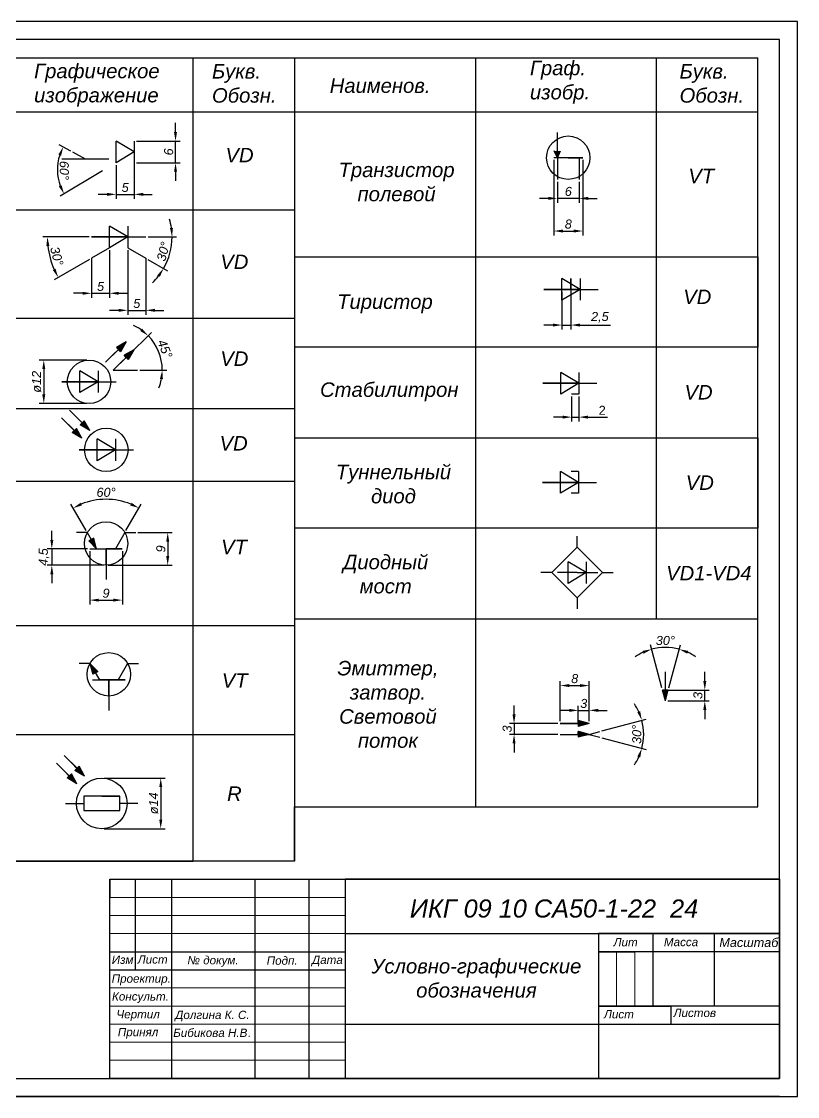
# Model space of a CAD drawing. Header units: millimetres. Extents: x 3192 to 3612, y -654 to -357.
# Drawn here: x 3397.5 to 3612, y -654.2 to -357.2 of the extents above; entities that cross this region are included whole.
import ezdxf

# ---------------------------------------------------------------- set-up
doc = ezdxf.new("R2010")
doc.units = ezdxf.units.MM
doc.layers.add('Штамп Толстые', color=7, linetype='Continuous', lineweight=30)
doc.layers.add('Штамп Тонкие', color=7, linetype='Continuous', lineweight=20)
doc.styles.get("Standard").update_dxf_attribs({"font": 'arial.ttf'})
doc.dimstyles.new('ISO-25', dxfattribs={"dimtxt": 2.5, "dimasz": 2.5, "dimexe": 1.25, "dimexo": 0.625, "dimtad": 1, "dimtxsty": 'Standard', "dimcen": 2.5, "dimadec": 0, "dimazin": 0, "dimtfac": 1, "dimtmove": 0, "dimatfit": 3, "dimfxl": 1, "dimarcsym": 0})

# ---------------------------------------------------------------- blocks, each defined once
blk = doc.blocks.new('*D12')
at = {"color": 0, "lineweight": -2, "transparency": 16777216}
for p, q in [((3421.89, -420.31), (3421.89, -433.51)), ((3416.89, -423.2), (3416.89, -433.51)), ((3414.39, -432.26), (3411.89, -432.26)), ((3416.89, -432.26), (3421.89, -432.26)), ((3424.39, -432.26), (3426.89, -432.26))]:
    blk.add_line(p, q, dxfattribs=at)
at = {"color": 0, "transparency": 16777216}
for points in [[(3414.39, -431.85), (3414.39, -432.68), (3416.89, -432.26)], [(3424.39, -431.85), (3424.39, -432.68), (3421.89, -432.26)]]:
    blk.add_solid(points, dxfattribs=at)
at = {"layer": 'Defpoints', "color": 0, "transparency": 16777216}
for p in [(3421.89, -419.69), (3416.89, -422.58), (3421.89, -432.26)]:
    blk.add_point(p, dxfattribs=at)
at = {"color": 0, "transparency": 16777216, "insert": (3419.39, -430.37), "char_height": 2.5, "attachment_point": 5}
blk.add_mtext('{\\fArial|b0|i1|c204|p34;5}', dxfattribs=at)
blk = doc.blocks.new('*D13')
at = {"color": 0, "lineweight": -2, "transparency": 16777216}
for p, q in [((3426.89, -420.31), (3426.89, -438.22)), ((3431.89, -423.2), (3431.89, -438.22)), ((3424.39, -436.97), (3421.89, -436.97)), ((3426.89, -436.97), (3431.89, -436.97)), ((3434.39, -436.97), (3436.89, -436.97))]:
    blk.add_line(p, q, dxfattribs=at)
at = {"color": 0, "transparency": 16777216}
for points in [[(3424.39, -436.55), (3424.39, -437.38), (3426.89, -436.97)], [(3434.39, -436.55), (3434.39, -437.38), (3431.89, -436.97)]]:
    blk.add_solid(points, dxfattribs=at)
at = {"layer": 'Defpoints', "color": 0, "transparency": 16777216}
for p in [(3426.89, -419.69), (3431.89, -422.58), (3431.89, -436.97)]:
    blk.add_point(p, dxfattribs=at)
at = {"color": 0, "transparency": 16777216, "insert": (3429.39, -435.07), "char_height": 2.5, "attachment_point": 5}
blk.add_mtext('{\\fArial|b0|i1|c204|p34;5}', dxfattribs=at)
blk = doc.blocks.new('*D14')
at = {"color": 0, "lineweight": -2, "transparency": 16777216}
for p, q in [((3432.52, -416.69), (3440.39, -416.69)), ((3432.43, -422.89), (3437.89, -426.03))]:
    blk.add_line(p, q, dxfattribs=at)
for start, end in [(8.2192, 16.4384), (330, 0), (313.5616, 321.7808)]:
    blk.add_arc((3421.7, -416.69), 17.44, start, end, dxfattribs=at)
at = {"color": 0, "transparency": 16777216}
for points in [[(3439.38, -414.17), (3438.55, -414.23), (3439.14, -416.69)], [(3435.06, -427.25), (3435.75, -427.71), (3436.8, -425.41)]]:
    blk.add_solid(points, dxfattribs=at)
at = {"layer": 'Defpoints', "color": 0, "transparency": 16777216}
for p in [(3416.89, -416.69), (3431.89, -416.69), (3426.89, -419.69), (3431.89, -422.58), (3438.09, -422.65)]:
    blk.add_point(p, dxfattribs=at)
at = {"color": 0, "transparency": 16777216, "insert": (3436.71, -420.71), "char_height": 2.5, "attachment_point": 5, "rotation": 75}
blk.add_mtext('{\\fArial|b0|i1|c204|p34;30°}', dxfattribs=at)
blk = doc.blocks.new('*D15')
at = {"color": 0, "lineweight": -2, "transparency": 16777216}
for p, q in [((3416.27, -416.69), (3403.43, -416.69)), ((3416.35, -422.89), (3406.6, -428.52))]:
    blk.add_line(p, q, dxfattribs=at)
blk.add_arc((3427.09, -416.69), 22.41, 186.3953, 203.6047, dxfattribs=at)
at = {"color": 0, "transparency": 16777216}
for points in [[(3404.4, -419.21), (3405.24, -419.16), (3404.68, -416.69)], [(3406.93, -425.47), (3406.18, -425.85), (3407.68, -427.89)]]:
    blk.add_solid(points, dxfattribs=at)
at = {"layer": 'Defpoints', "color": 0, "transparency": 16777216}
for p in [(3416.89, -416.69), (3431.89, -416.69), (3405.02, -420.58), (3421.89, -419.69), (3416.89, -422.58)]:
    blk.add_point(p, dxfattribs=at)
at = {"color": 0, "transparency": 16777216, "insert": (3407.28, -422), "char_height": 2.5, "attachment_point": 5, "rotation": 285}
blk.add_mtext('{\\fArial|b0|i1|c204|p34;30°}', dxfattribs=at)
blk = doc.blocks.new('*D16')
at = {"color": 0, "lineweight": -2, "transparency": 16777216}
for p, q in [((3415.57, -450.71), (3402.44, -450.71)), ((3403.69, -453.21), (3403.69, -460.21)), ((3415.57, -462.71), (3402.44, -462.71))]:
    blk.add_line(p, q, dxfattribs=at)
at = {"color": 0, "transparency": 16777216}
for points in [[(3403.27, -453.21), (3404.1, -453.21), (3403.69, -450.71)], [(3403.27, -460.21), (3404.1, -460.21), (3403.69, -462.71)]]:
    blk.add_solid(points, dxfattribs=at)
at = {"layer": 'Defpoints', "color": 0, "transparency": 16777216}
for p in [(3416.2, -450.71), (3403.69, -462.71), (3416.2, -462.71)]:
    blk.add_point(p, dxfattribs=at)
at = {"color": 0, "transparency": 16777216, "insert": (3401.72, -456.71), "char_height": 2.5, "attachment_point": 5, "rotation": 90}
blk.add_mtext('{\\fArial|b0|i1|c204|p34;ø12}', dxfattribs=at)
blk = doc.blocks.new('*D17')
at = {"color": 0, "lineweight": -2, "transparency": 16777216}
for p, q in [((3415.39, -497.84), (3411.16, -490.52)), ((3426.4, -497.84), (3430.63, -490.52))]:
    blk.add_line(p, q, dxfattribs=at)
blk.add_arc((3420.9, -507.38), 18.21, 67.8714, 112.1286, dxfattribs=at)
at = {"color": 0, "transparency": 16777216}
for points in [[(3414.22, -490.88), (3413.85, -490.13), (3411.79, -491.61)], [(3427.94, -490.13), (3427.57, -490.88), (3430, -491.61)]]:
    blk.add_solid(points, dxfattribs=at)
at = {"layer": 'Defpoints', "color": 0, "transparency": 16777216}
for p in [(3424.06, -489.44), (3415.7, -498.38), (3426.09, -498.38), (3418.3, -502.88), (3423.49, -502.88)]:
    blk.add_point(p, dxfattribs=at)
at = {"color": 0, "transparency": 16777216, "insert": (3420.9, -487.26), "char_height": 2.5, "attachment_point": 5}
blk.add_mtext('{\\fArial|b0|i1|c204|p34;60°}', dxfattribs=at)
blk = doc.blocks.new('*D18')
at = {"color": 0, "lineweight": -2, "transparency": 16777216}
for p, q in [((3429.72, -498.38), (3439.19, -498.38)), ((3437.94, -500.88), (3437.94, -504.88)), ((3421.52, -507.38), (3439.19, -507.38))]:
    blk.add_line(p, q, dxfattribs=at)
at = {"color": 0, "transparency": 16777216}
for points in [[(3437.52, -500.88), (3438.35, -500.88), (3437.94, -498.38)], [(3437.52, -504.88), (3438.35, -504.88), (3437.94, -507.38)]]:
    blk.add_solid(points, dxfattribs=at)
at = {"layer": 'Defpoints', "color": 0, "transparency": 16777216}
for p in [(3429.09, -498.38), (3420.9, -507.38), (3437.94, -507.38)]:
    blk.add_point(p, dxfattribs=at)
at = {"color": 0, "transparency": 16777216, "insert": (3436.04, -502.88), "char_height": 2.5, "attachment_point": 5, "rotation": 90}
blk.add_mtext('{\\fArial|b0|i1|c204|p34;9}', dxfattribs=at)
blk = doc.blocks.new('*D19')
at = {"color": 0, "lineweight": -2, "transparency": 16777216}
for p, q in [((3416.4, -503.5), (3416.4, -518.28)), ((3425.4, -503.5), (3425.4, -518.28)), ((3418.9, -517.03), (3422.9, -517.03))]:
    blk.add_line(p, q, dxfattribs=at)
at = {"color": 0, "transparency": 16777216}
for points in [[(3418.9, -516.62), (3418.9, -517.45), (3416.4, -517.03)], [(3422.9, -516.62), (3422.9, -517.45), (3425.4, -517.03)]]:
    blk.add_solid(points, dxfattribs=at)
at = {"layer": 'Defpoints', "color": 0, "transparency": 16777216}
for p in [(3416.4, -502.88), (3425.4, -502.88), (3425.4, -517.03)]:
    blk.add_point(p, dxfattribs=at)
at = {"color": 0, "transparency": 16777216, "insert": (3420.9, -515.13), "char_height": 2.5, "attachment_point": 5}
blk.add_mtext('{\\fArial|b0|i1|c204|p34;9}', dxfattribs=at)
blk = doc.blocks.new('*D20')
at = {"color": 0, "lineweight": -2, "transparency": 16777216}
for p, q in [((3405.91, -500.38), (3405.91, -497.88)), ((3415.77, -502.88), (3404.66, -502.88)), ((3405.91, -502.88), (3405.91, -507.38)), ((3420.27, -507.38), (3404.66, -507.38)), ((3405.91, -509.88), (3405.91, -512.38))]:
    blk.add_line(p, q, dxfattribs=at)
at = {"color": 0, "transparency": 16777216}
for points in [[(3405.5, -500.38), (3406.33, -500.38), (3405.91, -502.88)], [(3405.5, -509.88), (3406.33, -509.88), (3405.91, -507.38)]]:
    blk.add_solid(points, dxfattribs=at)
at = {"layer": 'Defpoints', "color": 0, "transparency": 16777216}
for p in [(3416.4, -502.88), (3405.91, -507.38), (3420.9, -507.38)]:
    blk.add_point(p, dxfattribs=at)
at = {"color": 0, "transparency": 16777216, "insert": (3403.78, -505.13), "char_height": 2.5, "attachment_point": 5, "rotation": 90}
blk.add_mtext('{\\fArial|b0|i1|c204|p34;4,5}', dxfattribs=at)
blk = doc.blocks.new('*D21')
at = {"color": 0, "lineweight": -2, "transparency": 16777216}
for p, q in [((3420.34, -566.18), (3437.26, -566.18)), ((3436.01, -568.68), (3436.01, -577.68)), ((3420.34, -580.18), (3437.26, -580.18))]:
    blk.add_line(p, q, dxfattribs=at)
at = {"color": 0, "transparency": 16777216}
for points in [[(3435.6, -568.68), (3436.43, -568.68), (3436.01, -566.18)], [(3435.6, -577.68), (3436.43, -577.68), (3436.01, -580.18)]]:
    blk.add_solid(points, dxfattribs=at)
at = {"layer": 'Defpoints', "color": 0, "transparency": 16777216}
for p in [(3419.72, -566.18), (3419.72, -580.18), (3436.01, -580.18)]:
    blk.add_point(p, dxfattribs=at)
at = {"color": 0, "transparency": 16777216, "insert": (3434.05, -573.18), "char_height": 2.5, "attachment_point": 5, "rotation": 90}
blk.add_mtext('{\\fArial|b0|i1|c204|p34;ø14}', dxfattribs=at)
blk = doc.blocks.new('*D23')
at = {"color": 0, "lineweight": -2, "transparency": 16777216}
for p, q in [((3544.64, -395.43), (3544.64, -416.31)), ((3552.64, -395.43), (3552.64, -416.31)), ((3547.14, -415.06), (3550.14, -415.06))]:
    blk.add_line(p, q, dxfattribs=at)
at = {"color": 0, "transparency": 16777216}
for points in [[(3547.14, -414.64), (3547.14, -415.47), (3544.64, -415.06)], [(3550.14, -414.64), (3550.14, -415.47), (3552.64, -415.06)]]:
    blk.add_solid(points, dxfattribs=at)
at = {"layer": 'Defpoints', "color": 0, "transparency": 16777216}
for p in [(3544.64, -394.8), (3552.64, -394.8), (3552.64, -415.06)]:
    blk.add_point(p, dxfattribs=at)
at = {"color": 0, "transparency": 16777216, "insert": (3548.64, -413.15), "char_height": 2.5, "attachment_point": 5}
blk.add_mtext('{\\fArial|b0|i1|c204|p34;8}', dxfattribs=at)
blk = doc.blocks.new('*D24')
at = {"color": 0, "lineweight": -2, "transparency": 16777216}
for p, q in [((3546.88, -431.82), (3546.88, -442.29)), ((3549.38, -431.82), (3549.38, -442.29)), ((3544.38, -441.04), (3541.88, -441.04)), ((3546.88, -441.04), (3549.38, -441.04)), ((3551.88, -441.04), (3560.34, -441.04))]:
    blk.add_line(p, q, dxfattribs=at)
at = {"color": 0, "transparency": 16777216}
for points in [[(3544.38, -440.62), (3544.38, -441.45), (3546.88, -441.04)], [(3551.88, -440.62), (3551.88, -441.45), (3549.38, -441.04)]]:
    blk.add_solid(points, dxfattribs=at)
at = {"layer": 'Defpoints', "color": 0, "transparency": 16777216}
for p in [(3546.88, -431.2), (3549.38, -431.2), (3549.38, -441.04)]:
    blk.add_point(p, dxfattribs=at)
at = {"color": 0, "transparency": 16777216, "insert": (3557.36, -438.9), "char_height": 2.5, "attachment_point": 5}
blk.add_mtext('{\\fArial|b0|i1|c204|p34;2,5}', dxfattribs=at)
blk = doc.blocks.new('*D25')
at = {"color": 0, "lineweight": -2, "transparency": 16777216}
for p, q in [((3549.57, -460.75), (3549.57, -467.72)), ((3551.57, -460.75), (3551.57, -467.72)), ((3547.07, -466.47), (3544.57, -466.47)), ((3549.57, -466.47), (3551.57, -466.47)), ((3554.07, -466.47), (3559.48, -466.47))]:
    blk.add_line(p, q, dxfattribs=at)
at = {"color": 0, "transparency": 16777216}
for points in [[(3547.07, -466.05), (3547.07, -466.88), (3549.57, -466.47)], [(3554.07, -466.05), (3554.07, -466.88), (3551.57, -466.47)]]:
    blk.add_solid(points, dxfattribs=at)
at = {"layer": 'Defpoints', "color": 0, "transparency": 16777216}
for p in [(3549.57, -460.13), (3551.57, -460.13), (3551.57, -466.47)]:
    blk.add_point(p, dxfattribs=at)
at = {"color": 0, "transparency": 16777216, "insert": (3558.02, -464.59), "char_height": 2.5, "attachment_point": 5}
blk.add_mtext('2', dxfattribs=at)
blk = doc.blocks.new('*D26')
at = {"color": 0, "lineweight": -2, "transparency": 16777216}
for p, q in [((3574.51, -541.28), (3571.32, -529.4)), ((3576.44, -541.28), (3579.62, -529.4))]:
    blk.add_line(p, q, dxfattribs=at)
for start, end in [(114.7016, 124.4032), (75, 105), (55.5968, 65.2984)]:
    blk.add_arc((3575.47, -544.88), 14.78, start, end, dxfattribs=at)
at = {"color": 0, "transparency": 16777216}
for points in [[(3569.15, -531.06), (3569.44, -531.84), (3571.65, -530.6)], [(3581.51, -531.84), (3581.79, -531.06), (3579.3, -530.6)]]:
    blk.add_solid(points, dxfattribs=at)
at = {"layer": 'Defpoints', "color": 0, "transparency": 16777216}
for p in [(3576.76, -530.16), (3574.67, -541.88), (3576.28, -541.88), (3575.47, -544.88), (3575.47, -544.88)]:
    blk.add_point(p, dxfattribs=at)
at = {"color": 0, "transparency": 16777216, "insert": (3575.47, -528.2), "char_height": 2.5, "attachment_point": 5}
blk.add_mtext('{\\fArial|b0|i1|c204|p34;30°}', dxfattribs=at)
blk = doc.blocks.new('*D27')
at = {"color": 0, "lineweight": -2, "transparency": 16777216}
for p, q in [((3586.36, -539.38), (3586.36, -536.88)), ((3576.1, -541.88), (3587.61, -541.88)), ((3586.36, -544.88), (3586.36, -541.88)), ((3576.1, -544.88), (3587.61, -544.88)), ((3586.36, -547.38), (3586.36, -549.88))]:
    blk.add_line(p, q, dxfattribs=at)
at = {"color": 0, "transparency": 16777216}
for points in [[(3585.94, -539.38), (3586.78, -539.38), (3586.36, -541.88)], [(3585.94, -547.38), (3586.78, -547.38), (3586.36, -544.88)]]:
    blk.add_solid(points, dxfattribs=at)
at = {"layer": 'Defpoints', "color": 0, "transparency": 16777216}
for p in [(3575.47, -541.88), (3586.36, -541.88), (3575.47, -544.88)]:
    blk.add_point(p, dxfattribs=at)
at = {"color": 0, "transparency": 16777216, "insert": (3584.46, -543.38), "char_height": 2.5, "attachment_point": 5, "rotation": 90}
blk.add_mtext('{\\fArial|b0|i1|c204|p34;3}', dxfattribs=at)
blk = doc.blocks.new('*D28')
at = {"color": 0, "lineweight": -2, "transparency": 16777216}
for p, q in [((3533.65, -548.62), (3533.65, -546.12)), ((3545.79, -551.12), (3532.4, -551.12)), ((3533.65, -551.12), (3533.65, -554.12)), ((3545.79, -554.12), (3532.4, -554.12)), ((3533.65, -556.62), (3533.65, -559.12))]:
    blk.add_line(p, q, dxfattribs=at)
at = {"color": 0, "transparency": 16777216}
for points in [[(3533.23, -548.62), (3534.07, -548.62), (3533.65, -551.12)], [(3533.23, -556.62), (3534.07, -556.62), (3533.65, -554.12)]]:
    blk.add_solid(points, dxfattribs=at)
at = {"layer": 'Defpoints', "color": 0, "transparency": 16777216}
for p in [(3546.41, -551.12), (3533.65, -554.12), (3546.41, -554.12)]:
    blk.add_point(p, dxfattribs=at)
at = {"color": 0, "transparency": 16777216, "insert": (3531.75, -552.62), "char_height": 2.5, "attachment_point": 5, "rotation": 90}
blk.add_mtext('{\\fArial|b0|i1|c204|p34;3}', dxfattribs=at)
blk = doc.blocks.new('*D29')
at = {"color": 0, "lineweight": -2, "transparency": 16777216}
for p, q in [((3551.41, -550.49), (3551.41, -546.24)), ((3554.41, -550.49), (3554.41, -546.24)), ((3548.91, -547.49), (3546.41, -547.49)), ((3551.41, -547.49), (3554.41, -547.49)), ((3556.91, -547.49), (3559.41, -547.49))]:
    blk.add_line(p, q, dxfattribs=at)
at = {"color": 0, "transparency": 16777216}
for points in [[(3548.91, -547.08), (3548.91, -547.91), (3551.41, -547.49)], [(3556.91, -547.08), (3556.91, -547.91), (3554.41, -547.49)]]:
    blk.add_solid(points, dxfattribs=at)
at = {"layer": 'Defpoints', "color": 0, "transparency": 16777216}
for p in [(3554.41, -547.49), (3551.41, -551.12), (3554.41, -551.12)]:
    blk.add_point(p, dxfattribs=at)
at = {"color": 0, "transparency": 16777216, "insert": (3552.91, -545.59), "char_height": 2.5, "attachment_point": 5}
blk.add_mtext('{\\fArial|b0|i1|c204|p34;3}', dxfattribs=at)
blk = doc.blocks.new('*D30')
at = {"color": 0, "lineweight": -2, "transparency": 16777216}
for p, q in [((3546.41, -550.49), (3546.41, -539.39)), ((3554.41, -550.49), (3554.41, -539.39)), ((3548.91, -540.64), (3551.91, -540.64))]:
    blk.add_line(p, q, dxfattribs=at)
at = {"color": 0, "transparency": 16777216}
for points in [[(3548.91, -540.22), (3548.91, -541.05), (3546.41, -540.64)], [(3551.91, -540.22), (3551.91, -541.05), (3554.41, -540.64)]]:
    blk.add_solid(points, dxfattribs=at)
at = {"layer": 'Defpoints', "color": 0, "transparency": 16777216}
for p in [(3554.41, -540.64), (3546.41, -551.12), (3554.41, -551.12)]:
    blk.add_point(p, dxfattribs=at)
at = {"color": 0, "transparency": 16777216, "insert": (3550.41, -538.73), "char_height": 2.5, "attachment_point": 5}
blk.add_mtext('{\\fArial|b0|i1|c204|p34;8}', dxfattribs=at)
blk = doc.blocks.new('*D31')
at = {"color": 0, "lineweight": -2, "transparency": 16777216}
for p, q in [((3557.91, -553.18), (3570.17, -549.89)), ((3557.91, -555.05), (3570.17, -558.34))]:
    blk.add_line(p, q, dxfattribs=at)
for start, end in [(24.5207, 34.0414), (345, 15), (325.9586, 335.4793)]:
    blk.add_arc((3554.41, -554.12), 15.06, start, end, dxfattribs=at)
at = {"color": 0, "transparency": 16777216}
for points in [[(3568.51, -547.72), (3567.72, -548.01), (3568.96, -550.22)], [(3567.72, -560.23), (3568.51, -560.51), (3568.96, -558.01)]]:
    blk.add_solid(points, dxfattribs=at)
at = {"layer": 'Defpoints', "color": 0, "transparency": 16777216}
for p in [(3554.41, -554.12), (3554.41, -554.12), (3557.31, -553.34), (3557.31, -554.89), (3569.42, -555.43)]:
    blk.add_point(p, dxfattribs=at)
at = {"color": 0, "transparency": 16777216, "insert": (3567.57, -554.12), "char_height": 2.5, "attachment_point": 5, "rotation": 90}
blk.add_mtext('{\\fArial|b0|i1|c204|p34;30°}', dxfattribs=at)
blk = doc.blocks.new('*D32')
at = {"color": 0, "lineweight": -2, "transparency": 16777216}
for p, q in [((3426.9, -449.52), (3433.42, -443.09)), ((3430.22, -453.47), (3437.68, -453.47))]:
    blk.add_line(p, q, dxfattribs=at)
for start, end in [(55.2176, 65.8189), (0, 44.6163), (338.7974, 349.3987)]:
    blk.add_arc((3422.9, -453.47), 13.53, start, end, dxfattribs=at)
at = {"color": 0, "transparency": 16777216}
for points in [[(3430.88, -442.04), (3430.35, -442.68), (3432.53, -443.97)], [(3435.78, -455.92), (3436.61, -456), (3436.43, -453.47)]]:
    blk.add_solid(points, dxfattribs=at)
at = {"layer": 'Defpoints', "color": 0, "transparency": 16777216}
for p in [(3426.45, -449.96), (3435.97, -450), (3422.9, -453.47), (3422.9, -453.47), (3429.59, -453.47)]:
    blk.add_point(p, dxfattribs=at)
at = {"color": 0, "transparency": 16777216, "insert": (3437.17, -447.62), "char_height": 2.5, "attachment_point": 5, "rotation": 292.3081}
blk.add_mtext('{\\fArial|b0|i1|c204|p34;45°}', dxfattribs=at)
blk = doc.blocks.new('*D35')
at = {"color": 0, "lineweight": -2, "transparency": 16777216}
for p, q in [((3411.14, -392.95), (3407.98, -391.21)), ((3419.93, -398.45), (3408.23, -405.47))]:
    blk.add_line(p, q, dxfattribs=at)
blk.add_arc((3420.47, -398.12), 13.02, 162.0168, 199.9469, dxfattribs=at)
at = {"color": 0, "transparency": 16777216}
for points in [[(3407.7, -393.94), (3408.46, -394.27), (3409.08, -391.81)], [(3408.6, -402.39), (3407.85, -402.75), (3409.3, -404.82)]]:
    blk.add_solid(points, dxfattribs=at)
at = {"layer": 'Defpoints', "color": 0, "transparency": 16777216}
for p in [(3411.68, -393.26), (3428.68, -393.2), (3407.61, -396.08), (3415.18, -395.2), (3423.68, -396.2)]:
    blk.add_point(p, dxfattribs=at)
at = {"color": 0, "transparency": 16777216, "insert": (3409.35, -398.32), "char_height": 2.5, "attachment_point": 5, "rotation": 270.9819}
blk.add_mtext('{\\fArial|b0|i1|c204|p34;60°}', dxfattribs=at)
blk = doc.blocks.new('*D36')
at = {"color": 0, "lineweight": -2, "transparency": 16777216}
for p, q in [((3428.68, -393.82), (3428.68, -406.18)), ((3423.68, -396.82), (3423.68, -406.18)), ((3421.18, -404.93), (3418.68, -404.93)), ((3423.68, -404.93), (3428.68, -404.93)), ((3431.18, -404.93), (3433.68, -404.93))]:
    blk.add_line(p, q, dxfattribs=at)
at = {"color": 0, "transparency": 16777216}
for points in [[(3421.18, -404.51), (3421.18, -405.35), (3423.68, -404.93)], [(3431.18, -404.51), (3431.18, -405.35), (3428.68, -404.93)]]:
    blk.add_solid(points, dxfattribs=at)
at = {"layer": 'Defpoints', "color": 0, "transparency": 16777216}
for p in [(3428.68, -393.2), (3423.68, -396.2), (3428.68, -404.93)]:
    blk.add_point(p, dxfattribs=at)
at = {"color": 0, "transparency": 16777216, "insert": (3426.18, -403.03), "char_height": 2.5, "attachment_point": 5}
blk.add_mtext('{\\fArial|b0|i1|c204|p34;5}', dxfattribs=at)
blk = doc.blocks.new('*D37')
at = {"color": 0, "lineweight": -2, "transparency": 16777216}
for p, q in [((3440.1, -387.7), (3440.1, -385.2)), ((3429.31, -390.2), (3441.35, -390.2)), ((3440.1, -396.2), (3440.1, -390.2)), ((3429.31, -396.2), (3441.35, -396.2)), ((3440.1, -398.7), (3440.1, -401.2))]:
    blk.add_line(p, q, dxfattribs=at)
at = {"color": 0, "transparency": 16777216}
for points in [[(3439.68, -387.7), (3440.51, -387.7), (3440.1, -390.2)], [(3439.68, -398.7), (3440.51, -398.7), (3440.1, -396.2)]]:
    blk.add_solid(points, dxfattribs=at)
at = {"layer": 'Defpoints', "color": 0, "transparency": 16777216}
for p in [(3428.68, -390.2), (3440.1, -390.2), (3428.68, -396.2)]:
    blk.add_point(p, dxfattribs=at)
at = {"color": 0, "transparency": 16777216, "insert": (3438.2, -393.2), "char_height": 2.5, "attachment_point": 5, "rotation": 90}
blk.add_mtext('{\\fArial|b0|i1|c204|p34;6}', dxfattribs=at)
blk = doc.blocks.new('*D47')
at = {"color": 0, "lineweight": -2, "transparency": 16777216}
for p, q in [((3545.64, -401.43), (3545.64, -407.29)), ((3551.64, -401.43), (3551.64, -407.29)), ((3543.14, -406.04), (3540.64, -406.04)), ((3551.64, -406.04), (3545.64, -406.04)), ((3554.14, -406.04), (3556.64, -406.04))]:
    blk.add_line(p, q, dxfattribs=at)
at = {"color": 0, "transparency": 16777216}
for points in [[(3543.14, -405.62), (3543.14, -406.46), (3545.64, -406.04)], [(3554.14, -405.62), (3554.14, -406.46), (3551.64, -406.04)]]:
    blk.add_solid(points, dxfattribs=at)
at = {"layer": 'Defpoints', "color": 0, "transparency": 16777216}
for p in [(3545.64, -400.8), (3551.64, -400.8), (3545.64, -406.04)]:
    blk.add_point(p, dxfattribs=at)
at = {"color": 0, "transparency": 16777216, "insert": (3548.64, -404.14), "char_height": 2.5, "attachment_point": 5}
blk.add_mtext('{\\fArial|b0|i1|c204|p34;6}', dxfattribs=at)

msp = doc.modelspace()

# ---------------------------------------------------------------- hatches: boundary and pattern name
h = msp.add_hatch(color=256)
h.set_gradient(color1=(255, 255, 255), tint=1)
h.paths.add_polyline_path([(3545.636, -392.918), (3544.758, -392.919), (3545.636, -394.801)])
h.paths.add_polyline_path([(3546.496, -392.905), (3545.636, -392.918), (3545.636, -394.801)])
h = msp.add_hatch(color=256)
h.set_gradient(color1=(255, 255, 255), tint=1)
h.paths.add_polyline_path([(3423.783, -447.252), (3424.348, -447.824), (3426.483, -445.717)])
h.paths.add_polyline_path([(3426.483, -445.717), (3424.348, -447.824), (3424.912, -448.396)])
h = msp.add_hatch(color=256)
h.set_gradient(color1=(255, 255, 255), tint=1)
h.paths.add_polyline_path([(3425.89, -449.387), (3426.455, -449.959), (3428.59, -447.852)])
h.paths.add_polyline_path([(3428.59, -447.852), (3426.455, -449.959), (3427.019, -450.531)])
h = msp.add_hatch(color=256)
h.set_gradient(color1=(255, 255, 255), tint=1)
h.paths.add_polyline_path([(3414.851, -467.514), (3414.279, -468.079), (3416.386, -470.214)])
h.paths.add_polyline_path([(3416.386, -470.214), (3414.279, -468.079), (3413.707, -468.643)])
h = msp.add_hatch(color=256)
h.set_gradient(color1=(255, 255, 255), tint=1)
h.paths.add_polyline_path([(3412.715, -469.621), (3412.143, -470.186), (3414.25, -472.321)])
h.paths.add_polyline_path([(3414.25, -472.321), (3412.143, -470.186), (3411.571, -470.75)])
h = msp.add_hatch(color=256)
h.set_gradient(color1=(255, 255, 255), tint=1)
h.paths.add_polyline_path([(3417.494, -499.877), (3416.798, -500.279), (3417.432, -501.377), (3417.896, -501.377)])
h.paths.add_polyline_path([(3417.896, -501.377), (3417.432, -501.377), (3418.298, -502.877)], flags=17)
h.paths.add_polyline_path([(3417.432, -501.377), (3416.798, -501.377), (3418.298, -502.877)])
h.paths.add_polyline_path([(3416.798, -500.279), (3416.102, -500.681), (3416.798, -501.377), (3417.432, -501.377)])
h = msp.add_hatch(color=256)
h.set_gradient(color1=(255, 255, 255), tint=1)
h.paths.add_polyline_path([(3416.454, -534.528), (3417.954, -537.126), (3418.662, -536.736)])
h.paths.add_polyline_path([(3416.454, -534.528), (3417.254, -537.512), (3417.954, -537.126)])
h = msp.add_hatch(color=256)
h.set_gradient(color1=(255, 255, 255), tint=1)
h.paths.add_polyline_path([(3575.474, -541.881), (3574.67, -541.881), (3575.474, -544.881)])
h.paths.add_polyline_path([(3576.277, -541.881), (3575.474, -541.881), (3575.474, -544.881)])
h = msp.add_hatch(color=256)
h.set_gradient(color1=(255, 255, 255), tint=1)
h.paths.add_polyline_path([(3551.412, -550.312), (3551.412, -551.115), (3554.412, -551.115)])
h.paths.add_polyline_path([(3554.412, -551.115), (3551.412, -551.115), (3551.412, -551.919)])
h = msp.add_hatch(color=256)
h.set_gradient(color1=(255, 255, 255), tint=1)
h.paths.add_polyline_path([(3551.412, -553.312), (3551.412, -554.115), (3554.412, -554.115)])
h.paths.add_polyline_path([(3554.412, -554.115), (3551.412, -554.115), (3551.412, -554.919)])
h = msp.add_hatch(color=256)
h.set_gradient(color1=(255, 255, 255), tint=1)
h.paths.add_polyline_path([(3413.446, -562.936), (3412.874, -563.501), (3414.981, -565.636)])
h.paths.add_polyline_path([(3414.981, -565.636), (3412.874, -563.501), (3412.302, -564.065)])
h = msp.add_hatch(color=256)
h.set_gradient(color1=(255, 255, 255), tint=1)
h.paths.add_polyline_path([(3411.311, -565.043), (3410.738, -565.608), (3412.846, -567.743)])
h.paths.add_polyline_path([(3412.846, -567.743), (3410.738, -565.608), (3410.166, -566.172)])

# ---------------------------------------------------------------- linework, layer by layer
for p, q in [((3611.981, -357.171), (3191.981, -357.171)), ((3611.981, -654.171), (3611.981, -357.171)), ((3344.981, -367.171), (3472.981, -367.171)), ((3444.981, -589.171), (3444.981, -367.171)), ((3472.981, -367.171), (3472.981, -589.171)), ((3472.981, -367.171), (3600.981, -367.171)), ((3472.981, -367.171), (3522.981, -367.171)), ((3522.981, -367.171), (3522.981, -574.171)), ((3572.981, -522.171), (3572.981, -367.171)), ((3600.981, -574.171), (3600.981, -367.171)), ((3344.981, -382.171), (3600.981, -382.171)), ((3472.981, -382.171), (3472.981, -422.171)), ((3548.636, -394.801), (3552.636, -394.801)), ((3344.981, -409.171), (3472.981, -409.171)), ((3472.981, -422.171), (3600.981, -422.171)), ((3600.981, -422.171), (3600.981, -447.171)), ((3549.379, -431.197), (3549.379, -428.197)), ((3546.879, -431.197), (3549.379, -431.197)), ((3344.981, -439.171), (3472.981, -439.171)), ((3472.981, -444.171), (3472.981, -464.171)), ((3426.483, -445.717), (3420.789, -451.335)), ((3422.896, -453.471), (3428.59, -447.852)), ((3426.483, -445.717), (3423.783, -447.252)), ((3424.348, -447.824), (3423.783, -447.252)), ((3423.783, -447.252), (3424.912, -448.396)), ((3426.483, -445.717), (3424.348, -447.824)), ((3426.483, -445.717), (3424.912, -448.396)), ((3428.59, -447.852), (3425.89, -449.387)), ((3428.59, -447.852), (3425.982, -449.335)), ((3428.59, -447.852), (3426.455, -449.959)), ((3428.59, -447.852), (3427.019, -450.531)), ((3600.981, -447.171), (3472.981, -447.171)), ((3472.981, -447.171), (3472.981, -472.171)), ((3426.455, -449.959), (3425.89, -449.387)), ((3425.89, -449.387), (3427.019, -450.531)), ((3422.896, -453.471), (3429.595, -453.471)), ((3408.695, -456.706), (3416.195, -456.706)), ((3472.981, -464.171), (3344.981, -464.171)), ((3416.386, -470.214), (3410.767, -464.52)), ((3408.631, -466.627), (3414.25, -472.321)), ((3414.851, -467.514), (3413.707, -468.643)), ((3416.386, -470.214), (3413.707, -468.643)), ((3414.279, -468.079), (3414.851, -467.514)), ((3416.386, -470.214), (3414.279, -468.079)), ((3416.386, -470.214), (3414.851, -467.514)), ((3412.715, -469.621), (3411.571, -470.75)), ((3414.25, -472.321), (3411.571, -470.75)), ((3412.143, -470.186), (3412.715, -469.621)), ((3414.25, -472.321), (3412.143, -470.186)), ((3414.25, -472.321), (3412.715, -469.621)), ((3414.25, -472.321), (3412.768, -469.713)), ((3472.981, -472.171), (3600.981, -472.171)), ((3600.981, -472.171), (3600.981, -497.171)), ((3413.463, -475.509), (3420.963, -475.509)), ((3344.981, -484.171), (3472.981, -484.171)), ((3472.981, -484.171), (3472.981, -524.171)), ((3600.981, -497.171), (3472.981, -497.171)), ((3472.981, -497.171), (3472.981, -522.171)), ((3417.494, -499.877), (3416.102, -500.681)), ((3418.298, -502.877), (3416.102, -500.681)), ((3418.298, -502.877), (3416.798, -500.279)), ((3418.298, -502.877), (3417.494, -499.877)), ((3472.981, -522.171), (3600.981, -522.171)), ((3472.981, -524.171), (3344.981, -524.171)), ((3416.454, -534.528), (3417.954, -537.126)), ((3416.454, -534.528), (3418.662, -536.736)), ((3416.454, -534.528), (3417.254, -537.512)), ((3418.662, -536.736), (3417.254, -537.512)), ((3417.954, -537.126), (3418.662, -536.736)), ((3421.65, -539.028), (3419.052, -539.028)), ((3576.277, -541.881), (3574.67, -541.881)), ((3575.474, -544.881), (3574.67, -541.881)), ((3575.474, -544.881), (3575.474, -541.881)), ((3575.474, -541.881), (3576.277, -541.881)), ((3575.474, -544.881), (3576.277, -541.881)), ((3554.412, -551.115), (3546.412, -551.115)), ((3554.412, -551.115), (3551.412, -550.312)), ((3551.412, -551.115), (3551.412, -550.312)), ((3551.412, -550.312), (3551.412, -551.919)), ((3554.412, -551.115), (3551.412, -551.115)), ((3554.412, -551.115), (3551.412, -551.919)), ((3344.981, -554.171), (3472.981, -554.171)), ((3546.412, -554.115), (3554.412, -554.115)), ((3554.412, -554.115), (3551.412, -553.312)), ((3551.412, -554.115), (3551.412, -553.312)), ((3551.412, -553.312), (3551.412, -554.919)), ((3554.412, -554.115), (3551.412, -554.115)), ((3554.412, -554.115), (3551.412, -554.919)), ((3554.412, -554.115), (3551.514, -553.339)), ((3554.412, -554.115), (3557.31, -553.339)), ((3554.412, -554.115), (3557.31, -554.892)), ((3414.981, -565.636), (3409.362, -559.942)), ((3407.227, -562.049), (3412.846, -567.743)), ((3413.446, -562.936), (3412.302, -564.065)), ((3414.981, -565.636), (3412.302, -564.065)), ((3412.874, -563.501), (3413.446, -562.936)), ((3414.981, -565.636), (3412.874, -563.501)), ((3414.981, -565.636), (3413.446, -562.936)), ((3411.311, -565.043), (3410.166, -566.172)), ((3412.846, -567.743), (3410.166, -566.172)), ((3410.738, -565.608), (3411.311, -565.043)), ((3412.846, -567.743), (3410.738, -565.608)), ((3412.846, -567.743), (3411.311, -565.043)), ((3412.846, -567.743), (3411.363, -565.135)), ((3419.719, -571.179), (3424.719, -571.179)), ((3472.981, -589.171), (3472.981, -574.171)), ((3472.981, -574.171), (3600.981, -574.171)), ((3522.981, -574.171), (3572.981, -574.171)), ((3472.981, -589.171), (3344.981, -589.171)), ((3394.981, -589.171), (3444.981, -589.171)), ((3606.981, -654.171), (3191.981, -654.171)), ((3191.981, -654.171), (3611.981, -654.171))]:
    msp.add_line(p, q)
at = {"lineweight": 30}
for q in [(3545.7, -509.408), (3556.762, -509.408)]:
    msp.add_line((3551.073, -509.408), q, dxfattribs=at)
at = {"layer": 'Штамп Толстые'}
for p, q in [((3606.981, -362.171), (3211.981, -362.171)), ((3606.981, -649.171), (3606.981, -362.171)), ((3545.636, -394.801), (3545.636, -387.801)), ((3423.682, -396.195), (3423.682, -390.195)), ((3428.682, -393.195), (3423.682, -390.195)), ((3428.682, -390.195), (3428.682, -396.195)), ((3428.682, -390.195), (3428.682, -393.195)), ((3415.182, -395.195), (3411.683, -393.256)), ((3428.682, -393.195), (3423.682, -396.195)), ((3552.636, -394.801), (3544.636, -394.801)), ((3545.636, -394.801), (3544.763, -392.928)), ((3545.636, -394.801), (3546.489, -392.905)), ((3548.636, -394.801), (3545.636, -394.801)), ((3545.636, -394.801), (3545.636, -400.801)), ((3548.636, -394.801), (3551.636, -394.801)), ((3551.636, -394.801), (3551.636, -400.801)), ((3421.682, -395.195), (3408.682, -395.195)), ((3421.682, -395.195), (3415.182, -395.195)), ((3423.682, -396.195), (3423.682, -395.195)), ((3421.894, -419.689), (3421.894, -413.689)), ((3426.894, -416.689), (3421.894, -413.689)), ((3426.894, -413.689), (3426.894, -419.689)), ((3426.894, -413.689), (3426.894, -416.689)), ((3426.894, -416.689), (3416.894, -416.689)), ((3416.894, -416.689), (3431.894, -416.689)), ((3426.894, -416.689), (3421.894, -419.689)), ((3421.894, -419.689), (3416.894, -422.576)), ((3426.894, -419.689), (3431.894, -422.576)), ((3416.894, -422.576), (3416.894, -427.576)), ((3431.894, -422.576), (3431.894, -424.576)), ((3546.879, -434.197), (3546.879, -428.197)), ((3551.879, -431.197), (3546.879, -428.197)), ((3549.379, -428.197), (3549.379, -434.197)), ((3551.879, -428.197), (3551.879, -434.197)), ((3551.879, -428.197), (3551.879, -431.197)), ((3551.879, -431.197), (3541.879, -431.197)), ((3541.879, -431.197), (3556.879, -431.197)), ((3551.879, -431.197), (3546.879, -434.197)), ((3420.789, -451.335), (3424.348, -447.824)), ((3422.896, -453.471), (3426.455, -449.959)), ((3413.695, -459.706), (3413.695, -453.706)), ((3418.695, -456.706), (3413.695, -453.706)), ((3418.695, -453.706), (3418.695, -459.706)), ((3418.695, -453.706), (3418.695, -456.706)), ((3546.57, -460.127), (3546.57, -454.127)), ((3551.57, -457.127), (3546.57, -454.127)), ((3551.57, -454.127), (3551.57, -460.127)), ((3551.57, -454.127), (3551.57, -457.127)), ((3418.695, -456.706), (3408.695, -456.706)), ((3408.695, -456.706), (3423.695, -456.706)), ((3418.695, -456.706), (3413.695, -459.706)), ((3551.57, -457.127), (3541.57, -457.127)), ((3541.57, -457.127), (3556.57, -457.127)), ((3551.57, -457.127), (3546.57, -460.127)), ((3551.57, -460.127), (3549.57, -460.127)), ((3410.767, -464.52), (3414.279, -468.079)), ((3408.631, -466.627), (3412.143, -470.186)), ((3418.463, -478.509), (3418.463, -472.509)), ((3423.463, -475.509), (3418.463, -472.509)), ((3423.463, -472.509), (3423.463, -478.509)), ((3423.463, -472.509), (3423.463, -475.509)), ((3423.463, -475.509), (3413.463, -475.509)), ((3413.463, -475.509), (3428.463, -475.509)), ((3423.463, -475.509), (3418.463, -478.509)), ((3546.464, -487.527), (3546.464, -481.527)), ((3551.464, -484.527), (3546.464, -481.527)), ((3551.464, -481.527), (3549.464, -481.527)), ((3551.464, -481.527), (3551.464, -487.527)), ((3551.464, -481.527), (3551.464, -484.527)), ((3551.464, -484.527), (3541.464, -484.527)), ((3541.464, -484.527), (3556.464, -484.527)), ((3551.464, -484.527), (3546.464, -487.527)), ((3551.464, -487.527), (3549.464, -487.527)), ((3415.7, -498.377), (3412.7, -498.377)), ((3415.7, -498.377), (3418.298, -502.877)), ((3426.092, -498.377), (3423.494, -502.877)), ((3426.092, -498.377), (3429.092, -498.377)), ((3551.073, -502.408), (3551.073, -499.408)), ((3416.396, -502.877), (3425.396, -502.877)), ((3425.396, -502.877), (3420.896, -502.877)), ((3420.896, -502.877), (3420.896, -507.377)), ((3420.896, -507.377), (3420.896, -502.877)), ((3551.073, -502.408), (3544.073, -509.408)), ((3558.073, -509.408), (3551.073, -502.408)), ((3420.896, -507.377), (3420.896, -511.377)), ((3548.573, -512.408), (3548.573, -506.408)), ((3553.573, -509.408), (3548.573, -506.408)), ((3553.573, -506.408), (3553.573, -512.408)), ((3553.573, -506.408), (3553.573, -509.408)), ((3544.073, -509.408), (3541.073, -509.408)), ((3551.073, -516.408), (3544.073, -509.408)), ((3553.573, -509.408), (3548.573, -512.408)), ((3551.073, -516.408), (3558.073, -509.408)), ((3558.073, -509.408), (3561.073, -509.408)), ((3551.073, -516.408), (3551.073, -519.408)), ((3416.454, -534.528), (3413.454, -534.528)), ((3416.454, -534.528), (3419.052, -539.028)), ((3426.847, -534.528), (3424.248, -539.028)), ((3426.847, -534.528), (3429.847, -534.528)), ((3575.474, -541.881), (3575.474, -536.881)), ((3417.15, -539.028), (3426.15, -539.028)), ((3426.15, -539.028), (3421.65, -539.028)), ((3421.65, -539.028), (3421.65, -543.528)), ((3421.65, -543.528), (3421.65, -539.028)), ((3421.65, -543.528), (3421.65, -547.528)), ((3546.412, -551.115), (3551.412, -551.115)), ((3546.412, -554.115), (3551.412, -554.115)), ((3409.362, -559.942), (3412.874, -563.501)), ((3407.227, -562.049), (3410.738, -565.608)), ((3409.719, -573.179), (3414.719, -573.179)), ((3424.719, -571.179), (3414.719, -571.179)), ((3414.719, -571.179), (3414.719, -575.179)), ((3424.719, -575.179), (3424.719, -571.179)), ((3429.719, -573.179), (3424.719, -573.179)), ((3414.719, -575.179), (3424.719, -575.179)), ((3421.981, -594.171), (3421.981, -599.171)), ((3421.981, -594.171), (3428.981, -594.171)), ((3421.981, -594.171), (3438.981, -594.171)), ((3428.981, -594.171), (3428.981, -619.171)), ((3438.981, -594.171), (3438.981, -649.171)), ((3438.981, -594.171), (3461.981, -594.171)), ((3461.981, -594.171), (3461.981, -649.171)), ((3461.981, -594.171), (3476.981, -594.171)), ((3476.981, -594.171), (3476.981, -649.171)), ((3606.981, -594.171), (3486.981, -594.171)), ((3486.981, -594.171), (3486.981, -649.171)), ((3486.981, -609.171), (3606.981, -609.171)), ((3606.981, -609.171), (3556.981, -609.171)), ((3556.981, -609.171), (3556.981, -649.171)), ((3588.981, -609.171), (3571.981, -609.171)), ((3571.981, -609.171), (3571.981, -629.171)), ((3606.981, -609.171), (3588.981, -609.171)), ((3606.981, -609.171), (3588.981, -609.171)), ((3588.981, -609.171), (3588.981, -629.171)), ((3606.981, -609.171), (3606.981, -614.171)), ((3421.981, -614.171), (3486.981, -614.171)), ((3606.981, -614.171), (3556.981, -614.171)), ((3556.981, -614.171), (3561.981, -614.171)), ((3556.981, -614.171), (3566.981, -614.171)), ((3421.981, -619.171), (3486.981, -619.171)), ((3606.981, -629.171), (3556.981, -629.171)), ((3556.981, -629.171), (3576.981, -629.171)), ((3576.981, -629.171), (3576.981, -634.171)), ((3606.981, -634.171), (3606.981, -629.171)), ((3486.981, -634.171), (3606.981, -634.171)), ((3211.981, -649.171), (3606.981, -649.171)), ((3421.981, -649.171), (3486.981, -649.171))]:
    msp.add_line(p, q, dxfattribs=at)
msp.add_lwpolyline([(3421.981, -594.171), (3606.981, -594.171), (3606.981, -649.171), (3421.981, -649.171)], close=True, dxfattribs=at)
for centre, radius in [((3548.636, -394.801), 6), ((3416.195, -456.706), 6), ((3420.963, -475.509), 6), ((3420.896, -501.377), 6), ((3421.65, -537.528), 6), ((3419.719, -573.179), 7)]:
    msp.add_circle(centre, radius, dxfattribs=at)
at = {"layer": 'Штамп Тонкие'}
for p, q in [((3421.981, -599.171), (3486.981, -599.171)), ((3421.981, -604.171), (3486.981, -604.171)), ((3421.981, -609.171), (3486.981, -609.171)), ((3561.981, -614.171), (3561.981, -629.171)), ((3566.981, -614.171), (3566.981, -629.171)), ((3421.981, -624.171), (3486.981, -624.171)), ((3421.981, -629.171), (3486.981, -629.171)), ((3421.981, -634.171), (3486.981, -634.171)), ((3421.981, -639.171), (3486.981, -639.171)), ((3421.981, -644.171), (3486.981, -644.171))]:
    msp.add_line(p, q, dxfattribs=at)

# ---------------------------------------------------------------- texts
at = {"attachment_point": 1}
for s, width, heights, insert, char_height in [('{\\fArial|b0|i1|c204|p34;Граф.\\Pизобр.}', 50, [0], (3538.039, -368.024), 4), ('{\\fArial|b0|i1|c204|p34;Графическое\\Pизображение}', 50, [0], (3401.022, -368.845), 4), ('{\\fArial|b0|i1|c204|p34;Букв.\\PОбозн.}', 28, [0], (3450.181, -368.923), 4), ('{\\fArial|b0|i1|c204|p34;Букв.\\PОбозн.}', 28, [0], (3579.388, -368.923), 4), ('{\\fArial|b0|i1|c204|p34;Наименов.}', 50, [0], (3482.713, -372.894), 4), ('{\\fArial|b0|i1|c204|p34;VD}', 15.76829, [0], (3453.904, -392.087), 4), ('\\pxqc;{\\fArial|b0|i1|c204|p34;Транзистор\\Pполевой}', 34.13735, [0], (3484.112, -396.163), 4), ('{\\fArial|b0|i1|c204|p34;VT}', 15.76829, [0], (3581.807, -397.838), 4), ('{\\fArial|b0|i1|c204|p34;VD}', 15.76829, [0], (3452.47, -421.568), 4), ('{\\fArial|b0|i1|c204|p34;Тиристор}', 34.13735, [0], (3484.771, -432.577), 4), ('{\\fArial|b0|i1|c204|p34;VD}', 15.76829, [0], (3580.4, -431.241), 4), ('{\\fArial|b0|i1|c204|p34;VD}', 15.76829, [0], (3452.474, -448.32), 4), ('{\\fArial|b0|i1|c204|p34;Стабилитрон}', 34.13735, [0], (3480.045, -456.878), 4), ('{\\fArial|b0|i1|c204|p34;VD}', 15.76829, [0], (3580.752, -457.611), 4), ('{\\fArial|b0|i1|c204|p34;VD}', 15.76829, [0], (3452.274, -471.71), 4), ('\\pxqc;{\\fArial|b0|i1|c204|p34;Туннельный \\Pдиод}', 34.13735, [0], (3483.256, -479.622), 4), ('{\\fArial|b0|i1|c204|p34;VD}', 15.76829, [0], (3581.104, -482.575), 4), ('{\\fArial|b0|i1|c204|p34;VT}', 15.76829, [0], (3452.684, -500.354), 4), ('\\pxqc;{\\fArial|b0|i1|c204|p34;Диодный \\Pмост}', 34.13735, [0], (3481.11, -504.516), 4), ('{\\fArial|b0|i1|c204|p34;VD1-VD4}', 15.76829, [0], (3575.673, -507.577), 4), ('\\pxqc;{\\fArial|b0|i1|c204|p34;Эмиттер,\\Pзатвор.\\PСветовой \\Pпоток}', 28.25707, [0], (3484.667, -533.83), 4), ('{\\fArial|b0|i1|c204|p34;VT}', 15.76829, [0], (3452.892, -537.247), 4), ('{\\fArial|b0|i1|c204|p34;R}', 15.76829, [0], (3454.351, -568.513), 4), ('{\\fArial|b0|i1|c204|p34;Лит}', 2.5, [0], (3561.15, -610.378), 2.3), ('{\\fArial|b0|i1|c204|p34;Масса}', 35, [0], (3575.066, -610.337), 2.3), ('{\\fArial|b0|i1|c204|p34;Масштаб}', 12.48876, [2.399], (3590.385, -610.374), 2.5), ('{\\fArial|b0|i1|c204|p34;Изм}', 3.04146, [0], (3422.482, -615.219), 2.3), ('{\\fArial|b0|i1|c204|p34;Лист}', 8.5869, [0], (3429.644, -615.165), 2.3), ('{\\fArial|b0|i1|c204|p34;№ докум.}', 46.40613, [0], (3443.375, -615.351), 2.3), ('{\\fArial|b0|i1|c204|p34;Подп.}', 23.47759, [0], (3465.294, -615.47), 2.3), ('{\\fArial|b0|i1|c204|p34;Дата}', 10, [0], (3477.815, -615.254), 2.3), ('\\pxqc;{\\fArial|b0|i1|c204|p34;Условно-графические \\Pобозначения}', 61.379, [0], (3492.562, -616.158), 4), ('{\\fArial|b0|i1|c204|p34;Лист}', 50, [0], (3558.491, -630.289), 2.3), ('{\\fArial|b0|i1|c204|p34;Листов}', 14.48785, [0], (3577.718, -629.92), 2.3)]:
    msp.add_mtext_dynamic_manual_height_columns(s, width=width, gutter_width=12.5, heights=heights, dxfattribs=dict(at, insert=insert, char_height=char_height))
at = {"layer": 'Штамп Толстые', "attachment_point": 1}
for s, width, insert, char_height in [('{\\fArial|b0|i1|c204|p34;ИКГ 09 10 СА50-1-22  24}', 120, (3504.854, -599.731), 5), ('{\\fArial|b0|i1|c204|p34;Проектир.}', 17, (3422.455, -620.434), 2.3), ('{\\fArial|b0|i1|c204|p34;Консульт.}', 17, (3422.543, -625.373), 2.3), ('{\\fArial|b0|i1|c204|p34;Чертил}', 17, (3423.746, -630.293), 2.3), ('{\\fArial|b0|i1|c204|p34;Долгина К. С.}', 23, (3440.008, -630.476), 2.3), ('{\\fArial|b0|i1|c204|p34;Принял}', 17, (3424.148, -635.213), 2.3), ('{\\fArial|b0|i1|c204|p34;\\H0.92x;Бибикова Н.В}.', 23, (3439.463, -635.213), 2.5)]:
    msp.add_mtext_dynamic_manual_height_columns(s, width=width, gutter_width=12.5, heights=[0], dxfattribs=dict(at, insert=insert, char_height=char_height))

# ---------------------------------------------------------------- dimensions: what is measured, and where the dimension line sits
for base, p1, p2, text, picture, middle in [((3440.098, -390.195), (3428.682, -396.195), (3428.682, -390.195), '{\\fArial|b0|i1|c204|p34;6}', '*D37', (3440.098, -393.195)), ((3405.912, -507.377), (3416.396, -502.877), (3420.896, -507.377), '{\\fArial|b0|i1|c204|p34;<>}', '*D20', (3405.912, -505.127)), ((3586.361, -541.881), (3575.474, -544.881), (3575.474, -541.881), '{\\fArial|b0|i1|c204|p34;<>}', '*D27', (3586.361, -543.381)), ((3533.649, -554.115), (3546.412, -551.115), (3546.412, -554.115), '{\\fArial|b0|i1|c204|p34;<>}', '*D28', (3533.649, -552.615))]:
    dim = msp.add_linear_dim(base=base, p1=p1, p2=p2, angle=90, text=text, dimstyle='ISO-25')
    dim.commit()
    dim.dimension.update_dxf_attribs({"geometry": picture, "text_midpoint": middle, "dimtype": 160})
for base, line1, line2, picture, middle in [((3407.605, -396.085), ((3428.682, -393.195), (3423.682, -396.195)), ((3415.182, -395.195), (3411.683, -393.256)), '*D35', (3409.347, -398.315)), ((3438.088, -422.654), ((3426.894, -419.689), (3431.894, -422.576)), ((3416.894, -416.689), (3431.894, -416.689)), '*D14', (3436.709, -420.711)), ((3405.021, -420.58), ((3421.894, -419.689), (3416.894, -422.576)), ((3416.894, -416.689), (3431.894, -416.689)), '*D15', (3407.281, -421.997)), ((3435.973, -449.998), ((3422.896, -453.471), (3429.595, -453.471)), ((3422.896, -453.471), (3426.455, -449.959)), '*D32', (3437.168, -447.615)), ((3424.058, -489.442), ((3426.092, -498.377), (3423.494, -502.877)), ((3415.7, -498.377), (3418.298, -502.877)), '*D17', (3420.896, -487.264)), ((3576.762, -530.155), ((3575.474, -544.881), (3576.277, -541.881)), ((3575.474, -544.881), (3574.67, -541.881)), '*D26', (3575.474, -528.197)), ((3569.417, -555.428), ((3554.412, -554.115), (3557.31, -554.892)), ((3554.412, -554.115), (3557.31, -553.339)), '*D31', (3567.573, -554.115))]:
    dim = msp.add_angular_dim_2l(base=base, line1=line1, line2=line2, text='{\\fArial|b0|i1|c204|p34;<>}', dimstyle='ISO-25')
    dim.commit()
    dim.dimension.update_dxf_attribs({"geometry": picture, "text_midpoint": middle})
for base, p1, p2, picture, middle in [((3428.682, -404.929), (3423.682, -396.195), (3428.682, -393.195), '*D36', (3426.182, -404.929)), ((3421.894, -432.264), (3416.894, -422.576), (3421.894, -419.689), '*D12', (3419.394, -432.264)), ((3431.894, -436.968), (3426.894, -419.689), (3431.894, -422.576), '*D13', (3429.394, -436.968)), ((3554.412, -547.493), (3551.412, -551.115), (3554.412, -551.115), '*D29', (3552.912, -547.493))]:
    dim = msp.add_linear_dim(base=base, p1=p1, p2=p2, text='{\\fArial|b0|i1|c204|p34;<>}', dimstyle='ISO-25')
    dim.commit()
    dim.dimension.update_dxf_attribs({"geometry": picture, "text_midpoint": middle, "dimtype": 160})
for p1, p2, distance, text, picture, middle in [((3544.636, -394.801), (3552.636, -394.801), -20.254, '{\\fArial|b0|i1|c204|p34;<>}', '*D23', (3548.636, -413.153)), ((3546.879, -431.197), (3549.379, -431.197), -9.84, '{\\fArial|b0|i1|c204|p34;<>}', '*D24', (3557.358, -438.904)), ((3419.719, -566.179), (3419.719, -580.179), 16.293, '{\\fArial|b0|i1|c204|p34;ø<>}', '*D21', (3434.045, -573.179))]:
    dim = msp.add_aligned_dim(p1=p1, p2=p2, distance=distance, text=text, dimstyle='ISO-25')
    dim.commit()
    dim.dimension.update_dxf_attribs({"geometry": picture, "text_midpoint": middle})
for base, p1, p2, picture, middle in [((3545.636, -406.04), (3551.636, -400.801), (3545.636, -400.801), '*D47', (3548.636, -404.138)), ((3425.396, -517.033), (3416.396, -502.877), (3425.396, -502.877), '*D19', (3420.896, -515.132)), ((3554.412, -540.636), (3546.412, -551.115), (3554.412, -551.115), '*D30', (3550.412, -538.734))]:
    dim = msp.add_linear_dim(base=base, p1=p1, p2=p2, text='{\\fArial|b0|i1|c204|p34;<>}', dimstyle='ISO-25')
    dim.commit()
    dim.dimension.update_dxf_attribs({"geometry": picture, "text_midpoint": middle})
for base, p1, p2, text, picture, middle in [((3403.686, -462.706), (3416.195, -450.706), (3416.195, -462.706), '{\\fArial|b0|i1|c204|p34;ø<>}', '*D16', (3401.719, -456.706)), ((3437.938, -507.377), (3429.092, -498.377), (3420.896, -507.377), '{\\fArial|b0|i1|c204|p34;<>}', '*D18', (3436.036, -502.877))]:
    dim = msp.add_linear_dim(base=base, p1=p1, p2=p2, angle=90, text=text, dimstyle='ISO-25')
    dim.commit()
    dim.dimension.update_dxf_attribs({"geometry": picture, "text_midpoint": middle})
dim = msp.add_aligned_dim(p1=(3549.57, -460.127), p2=(3551.57, -460.127), distance=-6.34, dimstyle='ISO-25')
dim.commit()
dim.dimension.update_dxf_attribs({"geometry": '*D25', "text_midpoint": (3558.023, -464.586)})

doc.saveas('drawing.dxf')
